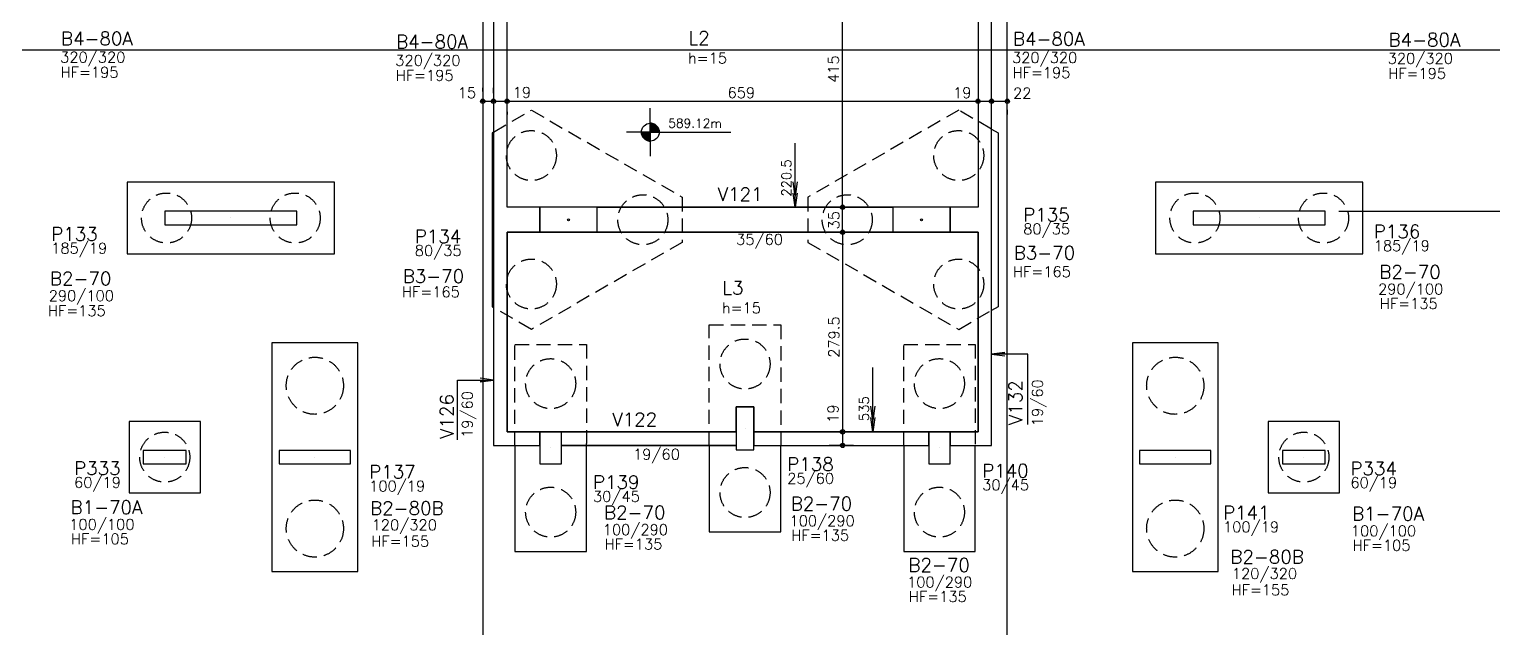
# Model space of a CAD drawing. Extents: x -9640 to 3028, y -572 to 5735.
# Drawn here: x -7520 to -5472, y 833 to 1671 of the extents above; entities that cross this region are included whole.
import ezdxf

# ---------------------------------------------------------------- set-up
doc = ezdxf.new("R2010")
doc.units = 0
doc.header["$LTSCALE"] = 100
doc.header["$MEASUREMENT"] = 0
doc.linetypes.add('ESTILO_TQS_0002', pattern=[0.3, 0.2, -0.1])
doc.layers.get('0').update_dxf_attribs({"color": 245, "linetype": 'CONTINUOUS'})
for name, color, linetype in [('01', 7, 'CONTINUOUS'), ('10', 7, 'CONTINUOUS'), ('11', 7, 'CONTINUOUS'), ('12', 7, 'CONTINUOUS'), ('13', 7, 'CONTINUOUS'), ('18', 4, 'CONTINUOUS'), ('2', 5, 'CONTINUOUS'), ('21', 1, 'CONTINUOUS'), ('210', 7, 'ESTILO_TQS_0002'), ('221', 102, 'CONTINUOUS'), ('242', 7, 'CONTINUOUS'), ('244', 6, 'CONTINUOUS'), ('251', 5, 'CONTINUOUS'), ('8', 7, 'CONTINUOUS'), ('9', 3, 'CONTINUOUS')]:
    doc.layers.add(name, color=color, linetype=linetype)
doc.styles.get("Standard").update_dxf_attribs({"font": 'ROMANS.SHX'})

# ---------------------------------------------------------------- blocks, each defined once
blk = doc.blocks.new('_DESNIV')
for p, q in [((0, 0), (0, 0.671171)), ((0, 0), (-0.671171, 0)), ((-0.25, 0), (0.25, 0)), ((0, 0.25), (0, -0.25)), ((0, 0.237853), (0.076654, 0.237853)), ((0, 0.221996), (0.114685, 0.221996)), ((0, 0.206139), (0.141303, 0.206139)), ((0, 0.190282), (0.16215, 0.190282)), ((0, 0.174426), (0.178976, 0.174426)), ((0, 0.158569), (0.1931, 0.158569)), ((0, 0.142712), (0.205264, 0.142712)), ((0, 0.126855), (0.215425, 0.126855)), ((0, 0.110998), (0.224008, 0.110998)), ((0, 0.095141), (0.231189, 0.095141)), ((0, 0.079284), (0.237095, 0.079284)), ((0, 0.063428), (0.24182, 0.063428)), ((0, 0.047571), (0.245432, 0.047571)), ((0, 0.031714), (0.24798, 0.031714)), ((0, 0.015857), (0.249484, 0.015857)), ((0, 0), (2.25, 0)), ((0, 0), (0, -0.671171)), ((-0.000001, -0.015856), (-0.250001, -0.015856)), ((-0.000001, -0.031713), (-0.247981, -0.031713)), ((-0.000001, -0.04757), (-0.245434, -0.04757)), ((-0.000001, -0.063427), (-0.241821, -0.063427)), ((-0.000001, -0.079283), (-0.237096, -0.079283)), ((-0.000001, -0.095141), (-0.23119, -0.095141)), ((-0.000001, -0.110997), (-0.224009, -0.110997)), ((-0.000001, -0.126854), (-0.215425, -0.126854)), ((-0.000001, -0.142711), (-0.205265, -0.142711)), ((-0.000001, -0.158568), (-0.193277, -0.158568)), ((-0.000001, -0.174424), (-0.179098, -0.174424)), ((-0.000001, -0.190282), (-0.162151, -0.190282)), ((-0.000001, -0.206138), (-0.141446, -0.206138)), ((-0.000001, -0.221995), (-0.11497, -0.221995)), ((-0.000001, -0.237852), (-0.076982, -0.237852))]:
    blk.add_line(p, q)
for points in [[(0, -0.25), (0, 0), (-0.25, 0), (-0.249834, -0.00911), (-0.248759, -0.024876), (-0.24667, -0.040669), (-0.243395, -0.057085), (-0.239463, -0.071815), (-0.233897, -0.088273), (-0.227186, -0.104338), (-0.219608, -0.119467), (-0.210125, -0.135453), (-0.19858, -0.151875), (-0.18458, -0.168613), (-0.17274, -0.180723), (-0.156907, -0.194628), (-0.14608, -0.202881), (-0.134379, -0.210813), (-0.120251, -0.21918), (-0.106144, -0.226348), (-0.084513, -0.235282), (-0.064721, -0.241477), (-0.048893, -0.245172), (-0.02959, -0.248243), (-0.013993, -0.249608), (0, -0.25)], [(0, 0.25), (0, 0), (0.25, 0), (0.249834, 0.00911), (0.248759, 0.024876), (0.24667, 0.040669), (0.243395, 0.057085), (0.239463, 0.071815), (0.233897, 0.088273), (0.227186, 0.104338), (0.219608, 0.119467), (0.210125, 0.135453), (0.19858, 0.151875), (0.18458, 0.168613), (0.17274, 0.180723), (0.156907, 0.194628), (0.14608, 0.202881), (0.134379, 0.210813), (0.120251, 0.21918), (0.106144, 0.226348), (0.084513, 0.235282), (0.064721, 0.241477), (0.048893, 0.245172), (0.02959, 0.248243), (0.013993, 0.249608), (0, 0.25)]]:
    blk.add_lwpolyline(points)
blk.add_circle((0, 0), 0.25)

msp = doc.modelspace()

# ---------------------------------------------------------------- linework, layer by layer
at = {"layer": '01'}
for points in [[(-6870.126, 1852.096), (-6870.126, 1404.596)], [(-6173.123768, 1404.596), (-6173.123768, 1852.096)], [(-6851.126, 1422.096), (-6851.126, 1837.096)], [(-6192.123768, 1837.096), (-6192.123768, 1422.096)], [(-6805.126, 1422.096), (-6851.126, 1422.096)], [(-6311.126, 1422.096), (-6725.126, 1422.096)], [(-6192.123768, 1422.096), (-6231.126, 1422.096)], [(-6870.126, 1404.596), (-6870.126, 1088.596)], [(-6173.123768, 1088.596), (-6173.123768, 1404.596)], [(-6851.126, 1107.596), (-6851.126, 1387.096)], [(-6851.126, 1387.096), (-6805.126, 1387.096)], [(-6725.126, 1387.096), (-6311.126, 1387.096)], [(-6231.126, 1387.096), (-6192.123768, 1387.096)], [(-6192.123768, 1387.096), (-6192.123768, 1107.596)], [(-6805.126, 1107.596), (-6851.126, 1107.596)], [(-6530.626, 1107.596), (-6775.126, 1107.596)], [(-6261.126, 1107.596), (-6505.626, 1107.596)], [(-6192.123768, 1107.596), (-6231.126, 1107.596)], [(-6870.126, 1088.596), (-6805.126, 1088.596)], [(-6775.126, 1088.596), (-6530.626, 1088.596)], [(-6505.626, 1088.596), (-6261.126, 1088.596)], [(-6231.126, 1088.596), (-6173.123768, 1088.596)]]:
    msp.add_lwpolyline(points, dxfattribs=at)
at = {"layer": '18'}
for p, q in [((-6885.123768, 5249.096126), (-6885.123768, -248.404)), ((-6151.123768, -248.404), (-6151.123768, 5249.096126)), ((-9253.123768, 1642.596), (246.876232, 1642.596))]:
    msp.add_line(p, q, dxfattribs=at)
at = {"layer": '2'}
for points in [[(-7330.126, 1397.596), (-7145.126036, 1397.596), (-7145.126036, 1416.596), (-7330.126, 1416.596), (-7330.126, 1397.596)], [(-6805.126, 1387.096), (-6725.126, 1387.096), (-6725.126, 1422.096), (-6805.126, 1422.096), (-6805.126, 1387.096)], [(-6311.126, 1387.096), (-6231.126, 1387.096), (-6231.126, 1422.096), (-6311.126, 1422.096), (-6311.126, 1387.096)], [(-5891.125964, 1397.596), (-5706.126, 1397.596), (-5706.126, 1416.596), (-5891.125964, 1416.596), (-5891.125964, 1397.596)], [(-6530.626, 1082.596), (-6505.626, 1082.596), (-6505.626, 1142.596), (-6530.626, 1142.596), (-6530.626, 1082.596)], [(-6805.126, 1062.596), (-6775.126, 1062.596), (-6775.126, 1107.596), (-6805.126, 1107.596), (-6805.126, 1062.596)], [(-6261.126, 1062.596), (-6231.126, 1062.596), (-6231.126, 1107.596), (-6261.126, 1107.596), (-6261.126, 1062.596)], [(-7360.126007, 1062.596), (-7300.126007, 1062.596), (-7300.126007, 1081.596), (-7360.126007, 1081.596), (-7360.126007, 1062.596)], [(-7170.126, 1062.596), (-7070.126, 1062.596), (-7070.126, 1081.596), (-7170.126, 1081.596), (-7170.126, 1062.596)], [(-5966.126, 1062.596), (-5866.126, 1062.596), (-5866.126, 1081.596), (-5966.126, 1081.596), (-5966.126, 1062.596)], [(-5766.126, 1062.596), (-5706.126, 1062.596), (-5706.126, 1081.596), (-5766.126, 1081.596), (-5766.126, 1062.596)]]:
    msp.add_lwpolyline(points, dxfattribs=at)
at = {"layer": '21', "color": 2, "linetype": 'Continuous'}
for p, q in [((-6447.980273, 1422.096), (-6447.980273, 1512.096)), ((-6447.980273, 1437.8289), (-6450.611693, 1457.81646)), ((-6445.348853, 1457.81646), (-6447.980273, 1437.8289)), ((-6447.980273, 1422.096), (-6450.611693, 1442.08356)), ((-6445.348853, 1442.08356), (-6447.980273, 1422.096)), ((-6339.363498, 1107.596), (-6339.363498, 1197.596)), ((-6339.363498, 1123.3289), (-6341.994918, 1143.31646)), ((-6339.363498, 1107.596), (-6341.994918, 1127.58356)), ((-6336.732078, 1143.31646), (-6339.363498, 1123.3289)), ((-6336.732078, 1127.58356), (-6339.363498, 1107.596))]:
    msp.add_line(p, q, dxfattribs=at)
at = {"layer": '210'}
for p, q in [((-6870.126, 1527.486873), (-6817.132505, 1558.096538)), ((-6817.132505, 1558.096538), (-6606.106561, 1436.350801)), ((-6219.119495, 1558.096538), (-6430.145439, 1436.350801)), ((-6173.181968, 1531.561723), (-6219.119495, 1558.096538)), ((-6606.106561, 1436.350801), (-6606.106561, 1372.843822)), ((-6430.145439, 1436.350801), (-6430.145439, 1372.843822)), ((-6606.106561, 1372.843822), (-6817.131857, 1251.102695)), ((-6430.145439, 1372.843822), (-6219.120143, 1251.102695)), ((-6817.131857, 1251.102695), (-6870.126, 1281.708428)), ((-6219.120143, 1251.102695), (-6173.181968, 1277.633391))]:
    msp.add_line(p, q, dxfattribs=at)
for points in [[(-6568.126, 1088.596), (-6568.126, 1257.596), (-6468.126, 1257.596), (-6468.126, 1088.596)], [(-6840.126, 1088.596), (-6840.126, 1230.096), (-6740.126, 1230.096), (-6740.126, 1091.197112)], [(-6296.126, 1088.596), (-6296.126, 1230.096), (-6196.126, 1230.096), (-6196.126, 1088.596)]]:
    msp.add_lwpolyline(points, dxfattribs=at)
for centre, radius in [((-6817.126, 1494.596), 35), ((-6219.126, 1494.596), 35), ((-7327.626018, 1407.096), 35), ((-7147.626018, 1407.096), 35), ((-6661.126, 1404.596), 35), ((-6375.126, 1404.596), 35), ((-5888.625982, 1407.096), 35), ((-5708.625982, 1407.096), 35), ((-6817.126, 1314.596), 35), ((-6219.126, 1314.596), 35), ((-6518.126, 1202.596), 35), ((-7120.126, 1172.096), 40), ((-6790.126, 1175.096), 35), ((-6246.126, 1175.096), 35), ((-5916.126, 1172.096), 40), ((-7330.126007, 1072.096), 35), ((-5736.126, 1072.096), 35), ((-6518.126, 1022.596), 35), ((-6790.126, 995.096), 35), ((-6246.126, 995.096), 35), ((-7120.126, 972.096), 40), ((-5916.126, 972.096), 40)]:
    msp.add_circle(centre, radius, dxfattribs=at)
at = {"layer": '221', "color": 102}
for p, q in [((-6381.690129, 1422.096), (-6381.690129, 1837.096)), ((-6885.123768, 1584.162215), (-6885.123768, 1589.355666)), ((-6870.126, 1581.832186), (-6870.126, 1589.355666)), ((-6870.126, 1585.593926), (-6870.126, 1585.593926)), ((-6192.123768, 1583.919739), (-6192.123768, 1583.919739)), ((-6192.123768, 1583.919739), (-6192.123768, 1583.919739)), ((-6173.123768, 1580.9812), (-6173.123768, 1589.355666)), ((-6173.123768, 1580.9812), (-6173.123768, 1589.355666)), ((-6151.123768, 1577.169367), (-6151.123768, 1577.169367)), ((-6885.123768, 1570.605666), (-6870.126, 1570.605666)), ((-6885.123768, 1565.412215), (-6885.123768, 1565.412215)), ((-6870.126, 1570.605666), (-6851.126, 1570.605666)), ((-6870.126, 1566.843926), (-6870.126, 1551.855666)), ((-6870.126, 1563.082186), (-6870.126, 1563.082186)), ((-6851.126, 1574.493496), (-6851.126, 1574.493496)), ((-6851.126, 1574.493496), (-6851.126, 1574.493496)), ((-6851.126, 1570.605666), (-6192.123768, 1570.605666)), ((-6192.123768, 1570.605666), (-6173.123768, 1570.605666)), ((-6192.123768, 1565.169739), (-6192.123768, 1551.855666)), ((-6192.123768, 1565.169739), (-6192.123768, 1551.855666)), ((-6173.123768, 1570.605666), (-6151.123768, 1570.605666)), ((-6173.123768, 1562.2312), (-6173.123768, 1562.2312)), ((-6173.123768, 1562.2312), (-6173.123768, 1562.2312)), ((-6151.123768, 1558.419367), (-6151.123768, 1551.855666)), ((-6851.126, 1555.743496), (-6851.126, 1551.855666)), ((-6851.126, 1555.743496), (-6851.126, 1551.855666)), ((-6385.229374, 1422.096), (-6400.440129, 1422.096)), ((-6329.876, 1422.096), (-6400.440129, 1422.096)), ((-6381.690129, 1387.096), (-6381.690129, 1422.096)), ((-6366.479374, 1422.096), (-6366.479374, 1422.096)), ((-6311.126, 1422.096), (-6311.126, 1422.096)), ((-5706.126, 1416.596), (-5706.126, 1416.596)), ((-5687.376, 1416.596), (-5078.058915, 1416.596)), ((-6383.940327, 1387.096), (-6400.440129, 1387.096)), ((-6329.876, 1387.096), (-6400.440129, 1387.096)), ((-6381.690129, 1387.096), (-6381.690129, 1107.596)), ((-6365.190327, 1387.096), (-6365.190327, 1387.096)), ((-6311.126, 1387.096), (-6311.126, 1387.096)), ((-6339.189048, 1107.596), (-6400.440129, 1107.596)), ((-6357.939048, 1107.596), (-6400.440129, 1107.596)), ((-6381.690129, 1107.596), (-6381.690129, 1088.596)), ((-6339.189048, 1107.596), (-6339.189048, 1107.596)), ((-6320.439048, 1107.596), (-6320.439048, 1107.596)), ((-6366.518955, 1088.596), (-6400.440129, 1088.596)), ((-6347.768955, 1088.596), (-6347.768955, 1088.596))]:
    msp.add_line(p, q, dxfattribs=at)
for points in [[(-6122.36788, 1117.766137), (-6122.36788, 1216.463877), (-6173.181968, 1216.463877), (-6154.592377, 1218.911244), (-6173.181968, 1216.463877), (-6154.592377, 1214.016511)], [(-6920.600872, 1096.406623), (-6920.600872, 1180.144941), (-6870.126, 1180.144941), (-6888.715591, 1177.697575), (-6870.126, 1180.144941), (-6888.715591, 1182.592307)]]:
    msp.add_lwpolyline(points, dxfattribs=at)
for centre, radius in [((-6885.123768, 1570.605666), 3), ((-6885.123768, 1570.605666), 1.5), ((-6870.126, 1570.605666), 3), ((-6870.126, 1570.605666), 3), ((-6870.126, 1570.605666), 1.5), ((-6870.126, 1570.605666), 1.5), ((-6851.126, 1570.605666), 3), ((-6851.126, 1570.605666), 3), ((-6851.126, 1570.605666), 1.5), ((-6851.126, 1570.605666), 1.5), ((-6192.123768, 1570.605666), 3), ((-6192.123768, 1570.605666), 3), ((-6192.123768, 1570.605666), 1.5), ((-6192.123768, 1570.605666), 1.5), ((-6173.123768, 1570.605666), 3), ((-6173.123768, 1570.605666), 3), ((-6173.123768, 1570.605666), 1.5), ((-6173.123768, 1570.605666), 1.5), ((-6151.123768, 1570.605666), 3), ((-6151.123768, 1570.605666), 1.5), ((-6381.690129, 1422.096), 3), ((-6381.690129, 1422.096), 3), ((-6381.690129, 1422.096), 1.5), ((-6381.690129, 1422.096), 1.5), ((-6381.690129, 1387.096), 3), ((-6381.690129, 1387.096), 3), ((-6381.690129, 1387.096), 1.5), ((-6381.690129, 1387.096), 1.5), ((-6381.690129, 1107.596), 3), ((-6381.690129, 1107.596), 3), ((-6381.690129, 1107.596), 1.5), ((-6381.690129, 1107.596), 1.5), ((-6381.690129, 1088.596), 3), ((-6381.690129, 1088.596), 1.5)]:
    msp.add_circle(centre, radius, dxfattribs=at)
at = {"layer": '221'}
for centre in [(-6765.126, 1404.596), (-6271.126, 1404.596)]:
    msp.add_circle(centre, 1.5, dxfattribs=at)
at = {"layer": '242'}
for p, q in [((-7237.626018, 1407.096), (-7237.626018, 1407.096)), ((-6765.126, 1404.596), (-6765.126, 1404.596)), ((-6271.126, 1404.596), (-6271.126, 1404.596)), ((-5798.625982, 1407.096), (-5798.625982, 1407.096)), ((-6518.126, 1112.596), (-6518.126, 1112.596)), ((-7330.126007, 1072.096), (-7330.126007, 1072.096)), ((-7120.126, 1072.096), (-7120.126, 1072.096)), ((-6790.126, 1085.096), (-6790.126, 1085.096)), ((-6246.126, 1085.096), (-6246.126, 1085.096)), ((-5916.126, 1072.096), (-5916.126, 1072.096)), ((-5736.126, 1072.096), (-5736.126, 1072.096))]:
    msp.add_line(p, q, dxfattribs=at)
at = {"layer": '244'}
for points in [[(-6870.126, 2202.596), (-6870.126, 1088.596), (-6805.126, 1088.596), (-6805.126, 1107.596), (-6851.126, 1107.596), (-6851.126, 1387.096), (-6805.126, 1387.096), (-6805.126, 1422.096), (-6851.126, 1422.096), (-6851.126, 1837.096)], [(-6192.123768, 1837.096), (-6192.123768, 1422.096), (-6231.126, 1422.096), (-6231.126, 1387.096), (-6192.123768, 1387.096), (-6192.123768, 1107.596), (-6231.126, 1107.596), (-6231.126, 1088.596), (-6173.123768, 1088.596), (-6173.123768, 2091.096)], [(-6192.123768, 1422.096), (-6851.126, 1422.096), (-6851.126, 1837.096), (-6192.123768, 1837.096), (-6192.123768, 1422.096)], [(-6725.126, 1422.096), (-6311.126, 1422.096), (-6311.126, 1387.096), (-6725.126, 1387.096), (-6725.126, 1422.096)], [(-6851.126, 1387.096), (-6851.126, 1107.596), (-6530.626, 1107.596), (-6530.626, 1142.596), (-6505.626, 1142.596), (-6505.626, 1107.596), (-6192.123768, 1107.596), (-6192.123768, 1387.096), (-6851.126, 1387.096)], [(-6775.126, 1107.596), (-6530.626, 1107.596), (-6530.626, 1088.596), (-6775.126, 1088.596), (-6775.126, 1107.596)], [(-6261.126, 1107.596), (-6505.626, 1107.596), (-6505.626, 1088.596), (-6261.126, 1088.596), (-6261.126, 1107.596)]]:
    msp.add_lwpolyline(points, dxfattribs=at)
at = {"layer": '251', "linetype": 'Continuous'}
for p, q in [((-6840.126, 1088.596), (-6840.126, 940.096)), ((-6740.126, 940.096), (-6740.126, 1091.197112)), ((-6568.126, 1088.596), (-6568.126, 967.596)), ((-6468.126, 967.596), (-6468.126, 1088.596)), ((-6296.126, 1088.596), (-6296.126, 940.096)), ((-6196.126, 940.096), (-6196.126, 1088.596)), ((-6568.126, 967.596), (-6468.126, 967.596)), ((-6840.126, 940.096), (-6740.126, 940.096)), ((-6296.126, 940.096), (-6196.126, 940.096))]:
    msp.add_line(p, q, dxfattribs=at)
at = {"layer": '251'}
for points in [[(-6870.126, 1527.487099), (-6872.126, 1526.328702), (-6872.126, 1282.863489), (-6870.126, 1281.708428)], [(-6173.181968, 1531.561723), (-6164.126, 1526.328702), (-6164.126, 1282.863489), (-6173.181968, 1277.633391)]]:
    msp.add_lwpolyline(points, dxfattribs=at)
at = {"layer": '251', "linetype": 'Continuous'}
for points in [[(-7382.626018, 1357.096), (-7092.626018, 1357.096), (-7092.626018, 1457.096), (-7382.626018, 1457.096), (-7382.626018, 1357.096)], [(-5943.625982, 1357.096), (-5653.625982, 1357.096), (-5653.625982, 1457.096), (-5943.625982, 1457.096), (-5943.625982, 1357.096)], [(-7060.126, 912.096), (-7060.126, 1232.096), (-7180.126, 1232.096), (-7180.126, 912.096), (-7060.126, 912.096)], [(-5856.126, 912.096), (-5856.126, 1232.096), (-5976.126, 1232.096), (-5976.126, 912.096), (-5856.126, 912.096)], [(-7280.126007, 1122.096), (-7380.126007, 1122.096), (-7380.126007, 1022.096), (-7280.126007, 1022.096), (-7280.126007, 1122.096)], [(-5686.126, 1122.096), (-5786.126, 1122.096), (-5786.126, 1022.096), (-5686.126, 1022.096), (-5686.126, 1122.096)]]:
    msp.add_lwpolyline(points, dxfattribs=at)

# ---------------------------------------------------------------- block references
at = {"xscale": 50, "yscale": 50}
msp.add_blockref('_DESNIV', (-6650.659994, 1527.350722), dxfattribs=at)

# ---------------------------------------------------------------- texts
msp.add_text('589.12m', height=12.525).set_placement((-6625.659994, 1533.600722))
at = {"layer": '10', "linetype": 'Continuous'}
for s, p in [('L2', (-6597.40813, 1649.807499)), ('L3', (-6550.02, 1299.948538))]:
    msp.add_text(s, height=18.75, dxfattribs=at).set_placement(p)
at = {"layer": '11', "linetype": 'Continuous'}
for s, p in [('35/60', (-6530.586226, 1369.60822)), ('19/60', (-6674.912399, 1068.665708))]:
    msp.add_text(s, height=15, dxfattribs=at).set_placement(p)
for p in [(-6101.458848, 1115.609821), (-6899.366039, 1099.027631)]:
    msp.add_text('19/60', height=15, rotation=90, dxfattribs=at).set_placement(p)
at = {"layer": '12', "linetype": 'Continuous'}
for s, p in [('320/320', (-7476.521877, 1624.793592)), ('320/320', (-6144.436959, 1624.252442)), ('320/320', (-5618.837181, 1623.121927)), ('HF=195', (-7475.862948, 1603.707853)), ('320/320', (-7007.585624, 1620.391515)), ('HF=195', (-6143.77803, 1603.166704)), ('HF=195', (-7006.926694, 1599.305777)), ('HF=195', (-5618.178251, 1602.036188)), ('80/35', (-6128.870907, 1384.255343)), ('185/19', (-7489.05863, 1357.280558)), ('185/19', (-5638.311338, 1360.766763)), ('80/35', (-6980.275645, 1353.970292)), ('HF=165', (-6143.195294, 1324.39334)), ('HF=165', (-6998.226361, 1296.093958)), ('290/100', (-5632.322837, 1299.967207)), ('290/100', (-7492.529252, 1290.771876)), ('HF=135', (-5629.886002, 1279.676798)), ('HF=135', (-7493.72603, 1269.754744)), ('60/19', (-7457.013785, 1029.187482)), ('25/60', (-6459.119276, 1034.926119)), ('60/19', (-5671.056941, 1028.894928)), ('100/19', (-7044.071189, 1024.196434)), ('30/45', (-6730.890235, 1009.698244)), ('30/45', (-6186.287009, 1025.787767)), ('100/100', (-7463.754137, 970.372846)), ('120/320', (-7040.656848, 969.756562)), ('100/290', (-6455.949014, 975.441572)), ('100/19', (-5849.257885, 966.969156)), ('HF=105', (-7461.317301, 950.082436)), ('100/290', (-6717.210187, 963.081563)), ('HF=135', (-6453.512179, 955.151163)), ('100/100', (-5670.341139, 961.410464)), ('HF=155', (-7041.13058, 946.789631)), ('HF=135', (-6714.773351, 942.791154)), ('HF=105', (-5667.904303, 941.120055)), ('100/290', (-6291.374976, 889.556805)), ('120/320', (-5836.909357, 901.579166)), ('HF=135', (-6288.93814, 869.266396)), ('HF=155', (-5837.383089, 878.612235))]:
    msp.add_text(s, height=15, dxfattribs=at).set_placement(p)
at = {"layer": '13', "linetype": 'Continuous'}
for p in [(-6597.940543, 1623.55095), (-6550.552413, 1273.691989)]:
    msp.add_text('h=15', height=15, dxfattribs=at).set_placement(p)
at = {"layer": '21', "color": 2, "linetype": 'Continuous'}
for s, p in [('220.5', (-6453.514192, 1437.096002)), ('535', (-6344.897417, 1122.596002))]:
    msp.add_text(s, height=13.5, rotation=90, dxfattribs=at).set_placement(p)
at = {"layer": '221', "color": 102}
for s, p in [('415', (-6386.876418, 1596.242805)), ('35', (-6386.190129, 1391.096)), ('279.5', (-6386.190129, 1211.346)), ('19', (-6387.525484, 1120.270546))]:
    msp.add_text(s, height=15, rotation=90, dxfattribs=at).set_placement(p)
for s, p in [('15', (-6920.123763, 1575.105666)), ('19', (-6843.235353, 1575.522145)), ('659', (-6542.624884, 1575.105666)), ('19', (-6227.123763, 1575.105666)), ('22', (-6143.060479, 1574.430711))]:
    msp.add_text(s, height=15, dxfattribs=at).set_placement(p)
at = {"layer": '8', "linetype": 'Continuous'}
for s, rotation, p in [('V121', 360, (-6556.34096, 1430.911001)), ('V132', 90, (-6130.301531, 1117.198544)), ('V126', 90, (-6925.904441, 1097.86902))]:
    msp.add_text(s, height=18.75, rotation=rotation, dxfattribs=at).set_placement(p)
msp.add_text('V122', height=18.75, dxfattribs=at).set_placement((-6703.776988, 1115.533139))
at = {"layer": '9'}
for s, p in [('B4-80A', (-7475.377601, 1649.106325)), ('B4-80A', (-7006.441348, 1644.704248)), ('B4-80A', (-6143.292683, 1648.565176)), ('B4-80A', (-5617.692905, 1647.43466)), ('B3-70', (-6142.131072, 1348.975297)), ('B2-70', (-7490.785071, 1312.933839)), ('B3-70', (-6997.162139, 1316.130821)), ('B2-70', (-5630.578657, 1322.12917)), ('B1-70A', (-7462.009956, 992.534809)), ('B2-80B', (-7042.793414, 991.370001)), ('B2-70', (-6715.466006, 985.243526)), ('B2-70', (-6454.204834, 997.603535)), ('B1-70A', (-5668.596958, 983.572427)), ('B2-70', (-6289.630795, 911.718768)), ('B2-80B', (-5839.045923, 923.192606))]:
    msp.add_text(s, height=18.75, dxfattribs=at).set_placement(p)
at = {"layer": '9', "linetype": 'Continuous'}
for s, p in [('P135', (-6128.870907, 1402.255343)), ('P133', (-7489.05863, 1375.280558)), ('P136', (-5638.311338, 1378.766763)), ('P134', (-6980.275645, 1371.970292)), ('P333', (-7457.013785, 1047.187482)), ('P138', (-6459.119276, 1052.926119)), ('P334', (-5671.056941, 1046.894928)), ('P137', (-7044.071189, 1042.196434)), ('P139', (-6730.890235, 1027.698244)), ('P140', (-6186.287009, 1043.787767)), ('P141', (-5849.257885, 984.969156))]:
    msp.add_text(s, height=18.75, dxfattribs=at).set_placement(p)

doc.saveas('drawing.dxf')
